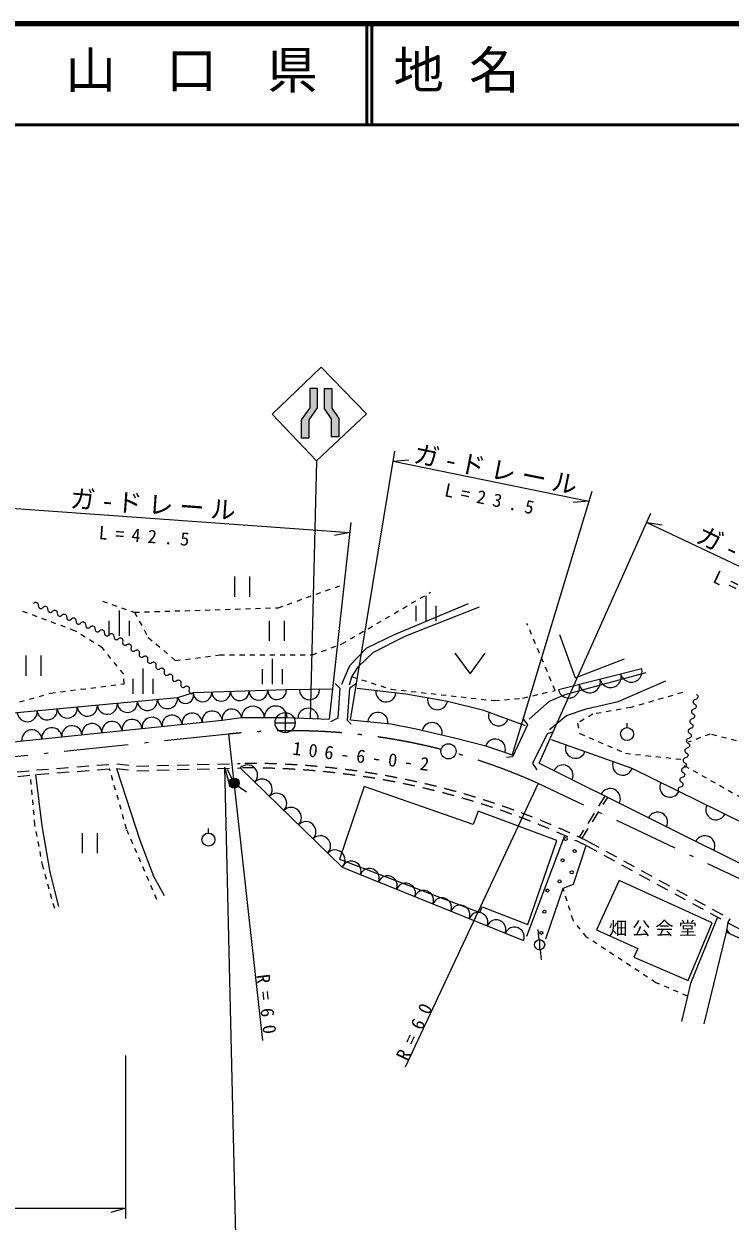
# Model space of a CAD drawing. Units: millimetres, scale not verified. Extents: x 40000 to 680000, y 20000 to 380000.
# Drawn here: x 333759 to 403744, y 261415 to 380000 of the extents above; entities that cross this region are included whole.
import ezdxf
from ezdxf.enums import TextEntityAlignment as Align

# ---------------------------------------------------------------- set-up
doc = ezdxf.new("R2010")
doc.units = ezdxf.units.MM
doc.header["$LTSCALE"] = 1000
for name, pattern in [('USER1', [1, 0.5, -0.5]), ('USER2', [2, 1.2, -0.8]), ('USER3', [10, 6.4, -1.6, 0.4, -1.6])]:
    doc.linetypes.add(name, pattern=pattern)
for name, color, linetype, lineweight in [('M-BGD', 7, 'Continuous', 25), ('M-BMK', 2, 'USER3', 13), ('M-BMK-HTXT', 7, 'Continuous', 13), ('M-STR-HTXT', 7, 'Continuous', 13), ('M-STR-STR3', 7, 'Continuous', 25), ('M-STR-STRC', 7, 'Continuous', 25), ('M-TTL', 2, 'Continuous', 140), ('M-TTL-LINE', 7, 'Continuous', 50)]:
    doc.layers.add(name, color=color, linetype=linetype, lineweight=lineweight)
doc.layers.add('M-BMK-SRVR', color=3, linetype='Continuous')
doc.layers.add('M-TTL-TXT', color=7, linetype='Continuous')
doc.styles.add('ＭＳ ゴシック', font='')
doc.styles.get('ＭＳ ゴシック').set_extended_font_data('MS Gothic')

# ---------------------------------------------------------------- blocks, each defined once
blk = doc.blocks.new('MARK14C10L10W1')
at = {"color": 3, "linetype": 'Continuous', "lineweight": 25}
for p, q in [((-0.05, 0), (0.05, 0)), ((0, 0.05), (0, -0.05))]:
    blk.add_line(p, q, dxfattribs=at)
blk.add_circle((0, 0), 0.05, dxfattribs=at)
blk = doc.blocks.new('MARK5C10L10W1')
at = {"color": 3, "linetype": 'Continuous', "lineweight": 25}
blk.add_circle((0, 0), 0.05, dxfattribs=at)
blk = doc.blocks.new('MARK1169C15L6W1')
at = {"color": 7, "linetype": 'Continuous', "lineweight": 25}
blk.add_circle((0, 0), 0.05, dxfattribs=at)
blk = doc.blocks.new('MARK1119C15L6W1')
at = {"color": 7, "linetype": 'Continuous', "lineweight": 25}
blk.add_line((0, 0.024), (0, 0.05), dxfattribs=at)
blk.add_circle((0, -0.014), 0.038, dxfattribs=at)
blk = doc.blocks.new('MARK1115C15L6W1')
at = {"color": 7, "linetype": 'Continuous', "lineweight": 25}
for p, q in [((-0.038, 0.05), (-0.038, -0.05)), ((0.038, -0.05), (0.038, 0.05))]:
    blk.add_line(p, q, dxfattribs=at)
blk = doc.blocks.new('MARK1125C15L6W1')
at = {"color": 7, "linetype": 'Continuous', "lineweight": 25}
for p, q in [((0, 0.05), (0, -0.05)), ((-0.04, 0.01), (-0.04, -0.05)), ((0.04, 0.01), (0.04, -0.05))]:
    blk.add_line(p, q, dxfattribs=at)
blk = doc.blocks.new('MARK1116C15L6W1')
at = {"color": 7, "linetype": 'Continuous', "lineweight": 25}
blk.add_lwpolyline([(-0.05, 0.04), (0, -0.028), (0.05, 0.04)], dxfattribs=at)
blk = doc.blocks.new('MARK28C15L6W1')
at = {"color": 7, "linetype": 'Continuous', "lineweight": 25}
blk.add_line((0, 0), (0.014, -0.05), dxfattribs=at)
blk = doc.blocks.new('MARK1192C15L6W1')
at = {"color": 7, "linetype": 'Continuous', "lineweight": 25}
for radius in [0.05, 0.044, 0.038, 0.032, 0.026, 0.02, 0.014, 0.008, 0.002]:
    blk.add_circle((0, 0), radius, dxfattribs=at)
blk = doc.blocks.new('MARK1215C15L6W1')
at = {"color": 7, "linetype": 'Continuous', "lineweight": 25}
blk.add_lwpolyline([(0, -0.05), (-0.006, -0.048), (-0.012, -0.044), (-0.016, -0.04), (-0.018, -0.036), (-0.02, -0.03), (-0.02, -0.022), (-0.018, -0.016), (-0.016, -0.012), (-0.012, -0.008), (-0.006, -0.004), (0.01, 0.006), (0.016, 0.012), (0.018, 0.016), (0.02, 0.022), (0.02, 0.028), (0.018, 0.036), (0.014, 0.042), (0.01, 0.046), (0.006, 0.048), (0, 0.05)], dxfattribs=at)
blk = doc.blocks.new('MARK1553C15L12W1')
at = {"color": 7, "linetype": 'Continuous', "lineweight": 25}
blk.add_arc((0, 0), 0.05, 270, 90, dxfattribs=at)
blk = doc.blocks.new('MARK28C15L14W1')
at = {"color": 7, "linetype": 'Continuous', "lineweight": 13}
blk.add_line((0, 0), (0.014, -0.05), dxfattribs=at)
blk = doc.blocks.new('MARK1221C15L12W1')
at = {"color": 7, "linetype": 'Continuous', "lineweight": 25}
blk.add_arc((0, 0), 0.05, 270, 90, dxfattribs=at)

msp = doc.modelspace()

# ---------------------------------------------------------------- hatches: boundary and pattern name
at = {"layer": 'M-STR-STRC'}
for points in [[(362100, 343931), (362838, 343931), (362838, 341970), (362006, 340786), (362006, 338971), (361242, 338971), (361242, 340786), (362100, 341970)], [(363522, 343891), (363522, 341930), (364204, 340915), (364204, 339100), (364969, 339100), (364969, 340915), (364260, 341930), (364260, 343891)]]:
    msp.add_hatch(color=256, dxfattribs=at).paths.add_polyline_path(points)

# ---------------------------------------------------------------- linework, layer by layer
at = {"layer": 'M-BGD', "linetype": 'USER2'}
for p, q in [((344932, 306479), (355192, 306746)), ((344944, 306029), (355190, 306296)), ((391348, 303517), (388790, 299439)), ((389044, 299280), (391618, 303383)), ((389667, 299021), (403744, 291356)), ((389471, 298615), (403528, 290961))]:
    msp.add_line(p, q, dxfattribs=at)
at = {"layer": 'M-BGD'}
for p, q in [((354375, 305239), (353946, 306143)), ((355003, 304507), (355831, 303946)), ((383607, 289631), (387363, 299592)), ((403528, 290961), (403744, 291356)), ((384817, 289288), (384713, 290283)), ((384869, 289291), (384869, 288291)), ((384917, 288294), (385014, 287298))]:
    msp.add_line(p, q, dxfattribs=at)
at = {"layer": 'M-BGD', "linetype": 'USER1'}
for points in [[(344715, 321724), (358941, 322167), (365066, 324344)], [(341531, 322812), (344715, 321724), (346085, 319226), (348785, 316929), (353138, 317493), (362326, 317493), (365268, 318581), (374053, 323699)], [(321772, 320754), (320972, 316527), (321004, 313581), (321676, 311883), (324110, 311980), (327385, 313367), (328465, 311851), (330450, 312044), (336406, 313709), (343679, 314637), (343647, 315598), (341533, 318192), (338811, 319889), (333560, 321842)], [(366268, 315336), (370144, 314106), (380387, 312968), (383217, 313214), (386416, 313983), (383617, 320596)], [(399024, 313766), (393934, 312294), (390157, 311622), (388620, 310725), (388845, 309701), (393390, 307748), (399303, 307118)], [(416227, 305689), (411101, 306838), (406307, 308517), (401755, 309644), (399599, 308858)], [(346939, 293284), (343936, 300244), (342254, 306208)], [(399205, 306538), (407168, 302065), (415674, 298559), (416986, 295798), (419645, 294575), (424964, 295832), (431557, 298041), (433076, 299077), (432938, 300320), (431765, 301632), (425240, 300216), (420441, 299767), (420268, 300527), (428002, 303910)], [(336807, 292376), (335631, 296556), (334855, 300661), (334405, 305589)], [(399530, 283681), (396400, 285027), (389527, 289536), (388182, 291209), (387190, 294400)]]:
    msp.add_lwpolyline(points, dxfattribs=at)
at = {"layer": 'M-BGD'}
for points in [[(365282, 314612), (366047, 316456), (367752, 318195), (370500, 319517), (377806, 322579)], [(366012, 314542), (366268, 315336), (366917, 316351), (368413, 317778), (371614, 319378), (378920, 322266)], [(386837, 319519), (388380, 315216), (393284, 317113)], [(383846, 311133), (385864, 312907), (387395, 313568), (395432, 315760)], [(364614, 314668), (365074, 314208), (364867, 311239), (364130, 310871)], [(366662, 314622), (366018, 314185), (365802, 311043), (366179, 310640)], [(385864, 310124), (387534, 311481), (389483, 312142), (392648, 312872), (397380, 314925)], [(383197, 311196), (383666, 310575), (382167, 307417), (381591, 307341)], [(386192, 309849), (385608, 309689), (384175, 306738), (384608, 306125)], [(342946, 306261), (345231, 299158), (346606, 295577), (347661, 293658)], [(334902, 305639), (335543, 300564), (336311, 295960), (337174, 292571)], [(385498, 289361), (387190, 294400), (388240, 294774), (389471, 298615)], [(402507, 291520), (399829, 284956), (398946, 281189)], [(403528, 290961), (403361, 290048), (401153, 280953)]]:
    msp.add_lwpolyline(points, dxfattribs=at)
at = {"layer": 'M-BGD', "linetype": 'USER2'}
for points in [[(293708, 301351), (295619, 301876), (297563, 302322), (299532, 302658), (301489, 302938), (319260, 304559), (321274, 304595), (327126, 305304), (335002, 306102), (342955, 306713), (344964, 306480)], [(293831, 300918), (295720, 301438), (297651, 301880), (299596, 302212), (301542, 302491), (319285, 304109), (321305, 304145), (327176, 304857), (335042, 305654), (342946, 306261), (344944, 306029)]]:
    msp.add_lwpolyline(points, dxfattribs=at)
at = {"layer": 'M-BGD'}
for points in [[(378765, 302024), (378276, 300692), (367474, 304449), (365019, 297269), (378933, 291974), (379173, 292540), (383697, 290787), (386581, 299097)], [(392744, 295146), (390496, 290251), (394604, 288423), (394196, 287564), (399576, 285251), (401961, 290972)]]:
    msp.add_lwpolyline(points, close=True, dxfattribs=at)
msp.add_circle((384869, 288791), 500, dxfattribs=at)
at = {"layer": 'M-BGD', "linetype": 'USER2'}
for centre, radius, start, end in [((355975, 229455), 76845, 64.15789, 90.58563), ((355977, 229462), 77288, 64.15725, 90.58197)]:
    msp.add_arc(centre, radius, start, end, dxfattribs=at)
at = {"layer": 'M-BGD'}
msp.add_arc((427359, 334525), 49656, 241.32082, 272.83978, dxfattribs=at)
at = {"layer": 'M-BMK'}
for p, q in [((354046, 309653), (298431, 303752)), ((407340, 294064), (384732, 304762))]:
    msp.add_line(p, q, dxfattribs=at)
for centre, start, end in [((360334, 249983), 75.7389, 96.01544), ((360129, 250039), 65.79214, 74.10395)]:
    msp.add_arc(centre, 60000, start, end, dxfattribs=at)
at = {"layer": 'M-STR-HTXT'}
for p, q in [((366112, 311074), (370509, 337690)), ((370346, 336702), (389745, 332714)), ((390036, 333675), (382138, 307613)), ((325396, 332562), (366063, 329628)), ((384837, 306762), (395903, 331543)), ((366173, 330623), (364009, 311124)), ((395495, 330630), (418361, 319773)), ((354046, 309653), (357406, 279315)), ((384732, 304762), (371532, 276669)), ((343860, 261678), (343860, 277799)), ((292248, 262678), (343860, 262678))]:
    msp.add_line(p, q, dxfattribs=at)
msp.add_lwpolyline([(353622, 306364), (354805, 257168), (382680, 257168)], dxfattribs=at)
at = {"layer": 'M-STR-STR3'}
for p, q in [((394985, 316122), (386733, 314027)), ((364361, 314103), (359764, 314022)), ((359834, 311310), (364009, 311124)), ((403701, 289891), (403409, 290313))]:
    msp.add_line(p, q, dxfattribs=at)
for points in [[(359764, 314022), (350539, 313755), (348976, 313259), (319198, 310477)], [(383480, 310479), (379333, 312004), (375734, 312888), (371617, 313620), (366799, 314169)], [(319670, 307524), (353401, 311046), (355320, 311286), (359834, 311310)], [(366112, 311074), (370137, 310678), (372638, 310159), (376419, 309275), (379530, 308482), (382138, 307613)], [(433584, 294053), (425949, 293966), (419645, 294575), (416315, 295291), (394042, 306244), (386032, 309100)], [(355190, 306296), (365308, 296461), (383262, 289197)], [(384837, 306762), (407151, 295640), (412996, 292790)], [(411632, 286840), (410836, 286591), (403361, 290048)]]:
    msp.add_lwpolyline(points, dxfattribs=at)
at = {"layer": 'M-STR-STRC'}
for p, q in [((362100, 343931), (362100, 341970)), ((363522, 343891), (363522, 341930)), ((362100, 341970), (361242, 340786)), ((362838, 341970), (362006, 340786)), ((364204, 340915), (363522, 341930)), ((364260, 341930), (364968, 340915)), ((361242, 340786), (361242, 338971)), ((362006, 340786), (362006, 338971)), ((364204, 340915), (364204, 339100)), ((364968, 340915), (364968, 339100)), ((362006, 338971), (361242, 338971)), ((364968, 339100), (364204, 339100))]:
    msp.add_line(p, q, dxfattribs=at)
for points in [[(362752, 336726), (367727, 341385), (363212, 346005), (358355, 341359), (362752, 336726), (362141, 311207)], [(362100, 343931), (362838, 343931), (362838, 341970)], [(363522, 343891), (364260, 343891), (364260, 341930)]]:
    msp.add_lwpolyline(points, dxfattribs=at)
at = {"layer": 'M-TTL'}
msp.add_line((680000, 380000), (40000, 380000), dxfattribs=at)
at = {"layer": 'M-TTL-LINE'}
for p, q in [((367750, 380000), (367750, 370000)), ((368250, 380000), (368250, 370000)), ((40000, 370000), (680000, 370000))]:
    msp.add_line(p, q, dxfattribs=at)

# ---------------------------------------------------------------- block references
at = {"layer": 'M-BGD'}
for name, p, xscale, yscale in [('MARK1115C15L6W1', (355388, 324265), 20000, 20000), ('MARK1125C15L6W1', (373596, 322096), 25000, 25000), ('MARK1125C15L6W1', (343185, 320633), 25000, 25000), ('MARK1115C15L6W1', (358834, 319884), 20000, 20000), ('MARK1115C15L6W1', (334719, 316440), 20000, 20000), ('MARK1125C15L6W1', (358366, 315842), 25000, 25000), ('MARK1116C15L6W1', (377974, 316454), 30000, 30000), ('MARK1125C15L6W1', (345538, 314888), 25000, 25000), ('MARK1119C15L6W1', (393534, 309894), 17000, 17000), ('MARK1192C15L6W1', (354589, 304788), 10000, 10000), ('MARK1119C15L6W1', (352048, 299436), 17000, 17000), ('MARK1115C15L6W1', (340304, 298854), 20000, 20000)]:
    msp.add_blockref(name, p, dxfattribs=dict(at, xscale=xscale, yscale=yscale))
for name, p, xscale, yscale, rotation in [('MARK1215C15L6W1', (335188, 322402), 10122, 10122, 247.50061), ('MARK1215C15L6W1', (336123, 322015), 10122, 10122, 247.50061), ('MARK1215C15L6W1', (337058, 321628), 10121, 10121, 247.50061), ('MARK1215C15L6W1', (337993, 321240), 10122, 10122, 247.50061), ('MARK1215C15L6W1', (338928, 320853), 10122, 10122, 247.50061), ('MARK1215C15L6W1', (339863, 320466), 10122, 10122, 247.50061), ('MARK1215C15L6W1', (340799, 320078), 10121, 10121, 247.50061), ('MARK1215C15L6W1', (341734, 319691), 10122, 10122, 247.50061), ('MARK1215C15L6W1', (342669, 319304), 10122, 10122, 247.50061), ('MARK1215C15L6W1', (343548, 318812), 10152, 10152, 234.11658), ('MARK1215C15L6W1', (344370, 318217), 10151, 10151, 234.11658), ('MARK1215C15L6W1', (345193, 317622), 10152, 10152, 234.11658), ('MARK1215C15L6W1', (346015, 317027), 10152, 10152, 234.11658), ('MARK1215C15L6W1', (346838, 316432), 10151, 10151, 234.11658), ('MARK1215C15L6W1', (347660, 315837), 10152, 10152, 234.11658), ('MARK1215C15L6W1', (348483, 315242), 10152, 10152, 234.11658), ('MARK1215C15L6W1', (349305, 314647), 10152, 10152, 234.11658), ('MARK1215C15L6W1', (350128, 314052), 10151, 10151, 234.11658), ('MARK1215C15L6W1', (400319, 313092), 9789, 9789, 170.35231), ('MARK1215C15L6W1', (400155, 312127), 9789, 9789, 170.35231), ('MARK1215C15L6W1', (399826, 310197), 9789, 9789, 170.35231), ('MARK1215C15L6W1', (399991, 311162), 9789, 9789, 170.35231), ('MARK1215C15L6W1', (399662, 309232), 9789, 9789, 170.35231), ('MARK1215C15L6W1', (399498, 308266), 9789, 9789, 170.35231), ('MARK1215C15L6W1', (399334, 307301), 9789, 9789, 170.35231), ('MARK28C15L6W1', (353622, 306364), 30000, 30000, 1.37798), ('MARK1215C15L6W1', (399170, 306336), 9789, 9789, 170.35231), ('MARK1215C15L6W1', (398842, 304406), 9789, 9789, 170.35231), ('MARK1215C15L6W1', (399006, 305371), 9789, 9789, 170.35231), ('MARK1169C15L6W1', (387446, 299261), 3000, 3000, 261.88064), ('MARK1169C15L6W1', (387446, 299261), 3000, 3000, 261.88064), ('MARK1169C15L6W1', (388346, 298061), 3000, 3000, 261.88064), ('MARK1169C15L6W1', (388346, 298061), 3000, 3000, 261.88064), ('MARK1169C15L6W1', (387146, 297161), 3000, 3000, 261.88064), ('MARK1169C15L6W1', (387146, 297161), 3000, 3000, 261.88064), ('MARK1169C15L6W1', (388047, 295961), 3000, 3000, 261.88064), ('MARK1169C15L6W1', (388047, 295961), 3000, 3000, 261.88064), ('MARK1169C15L6W1', (385647, 294161), 3000, 3000, 261.88064), ('MARK1169C15L6W1', (385647, 294161), 3000, 3000, 261.88064), ('MARK1169C15L6W1', (386847, 295061), 3000, 3000, 261.88064), ('MARK1169C15L6W1', (386847, 295061), 3000, 3000, 261.88064), ('MARK1169C15L6W1', (385347, 292061), 3000, 3000, 261.88064), ('MARK1169C15L6W1', (385347, 292061), 3000, 3000, 261.88064), ('MARK1169C15L6W1', (385048, 289961), 3000, 3000, 261.88064), ('MARK1169C15L6W1', (385048, 289961), 3000, 3000, 261.88064)]:
    msp.add_blockref(name, p, dxfattribs=dict(at, xscale=xscale, yscale=yscale, rotation=rotation))
at = {"layer": 'M-BMK-SRVR'}
for name, p, xscale, yscale in [('MARK14C10L10W1', (359644, 310784), 20000, 20000), ('MARK5C10L10W1', (375840, 307945), 15000, 15000)]:
    msp.add_blockref(name, p, dxfattribs=dict(at, xscale=xscale, yscale=yscale))
at = {"layer": 'M-STR-HTXT', "xscale": 30000, "yscale": 30000}
for p, rotation in [((370346, 336702), 78.38327), ((389745, 332714), 258.38327), ((395495, 330630), 64.60269), ((366063, 329628), 265.87339), ((343860, 262678), 270)]:
    msp.add_blockref('MARK28C15L14W1', p, dxfattribs=dict(at, rotation=rotation))
at = {"layer": 'M-STR-STR3'}
for name, p, xscale, yscale, rotation in [('MARK1553C15L12W1', (391891, 315336), 21286, 21286, 284.25003), ('MARK1553C15L12W1', (393954, 315860), 21286, 21286, 284.25003), ('MARK1553C15L12W1', (387764, 314289), 21286, 21286, 284.25003), ('MARK1553C15L12W1', (389827, 314812), 21286, 21286, 284.25003), ('MARK1553C15L12W1', (345998, 312981), 19939, 19939, 275.33861), ('MARK1553C15L12W1', (347983, 313166), 19938, 19938, 275.33861), ('MARK1553C15L12W1', (349758, 313507), 16395, 16395, 287.59242), ('MARK1553C15L12W1', (351461, 313781), 18457, 18457, 271.65685), ('MARK1553C15L12W1', (353306, 313835), 18457, 18457, 271.65685), ('MARK1553C15L12W1', (355151, 313888), 18457, 18457, 271.65685), ('MARK1553C15L12W1', (356996, 313942), 18457, 18457, 271.65685), ('MARK1553C15L12W1', (358841, 313995), 18457, 18457, 271.65685), ('MARK1221C15L12W1', (362063, 314062), 20000, 20000, 271.01408), ('MARK1221C15L12W1', (369640, 313845), 20000, 20000, 263.50065), ('MARK1221C15L12W1', (374750, 313063), 20000, 20000, 259.9194), ('MARK1553C15L12W1', (334087, 311868), 19939, 19939, 275.33861), ('MARK1553C15L12W1', (336072, 312053), 19938, 19938, 275.33861), ('MARK1553C15L12W1', (338058, 312239), 19938, 19938, 275.33861), ('MARK1553C15L12W1', (340043, 312424), 19939, 19939, 275.33861), ('MARK1553C15L12W1', (342028, 312610), 19938, 19938, 275.33861), ('MARK1553C15L12W1', (344013, 312795), 19938, 19938, 275.33861), ('MARK1553C15L12W1', (352408, 310943), 19949, 19949, 95.96156), ('MARK1553C15L12W1', (354360, 311166), 19346, 19346, 97.10004), ('MARK1553C15L12W1', (356449, 311292), 22566, 22566, 90.3097), ('MARK1553C15L12W1', (358705, 311304), 22567, 22567, 90.3097), ('MARK1221C15L12W1', (361922, 311217), 20000, 20000, 87.44969), ('MARK1221C15L12W1', (368839, 310806), 20000, 20000, 84.37537), ('MARK1553C15L12W1', (340504, 309700), 19949, 19949, 95.96156), ('MARK1553C15L12W1', (342488, 309907), 19949, 19949, 95.96156), ('MARK1553C15L12W1', (344472, 310114), 19950, 19950, 95.96156), ('MARK1553C15L12W1', (346456, 310321), 19949, 19949, 95.96156), ('MARK1553C15L12W1', (348440, 310528), 19949, 19949, 95.96156), ('MARK1553C15L12W1', (350424, 310736), 19950, 19950, 95.96156), ('MARK1221C15L12W1', (374217, 309790), 20000, 20000, 76.83677), ('MARK1221C15L12W1', (380796, 311466), 20000, 20000, 249.8142), ('MARK1553C15L12W1', (334551, 309078), 19949, 19949, 95.96156), ('MARK1553C15L12W1', (336535, 309285), 19949, 19949, 95.96156), ('MARK1553C15L12W1', (338519, 309492), 19950, 19950, 95.96156), ('MARK1221C15L12W1', (380478, 308166), 20000, 20000, 71.56295), ('MARK1221C15L12W1', (388420, 308249), 20000, 20000, 250.37453), ('MARK1553C15L12W1', (355912, 305594), 20158, 20158, 45.8133), ('MARK1221C15L12W1', (387182, 305594), 20000, 20000, 63.50684), ('MARK1221C15L12W1', (393101, 306580), 20000, 20000, 250.37453), ('MARK1553C15L12W1', (357358, 304189), 20158, 20158, 45.8133), ('MARK1221C15L12W1', (397785, 304403), 20000, 20000, 243.81291), ('MARK1553C15L12W1', (358803, 302784), 20157, 20157, 45.8133), ('MARK1221C15L12W1', (391871, 303257), 20000, 20000, 63.50684), ('MARK1553C15L12W1', (360249, 301379), 20158, 20158, 45.8133), ('MARK1221C15L12W1', (402334, 302166), 20000, 20000, 243.81291), ('MARK1553C15L12W1', (361694, 299974), 20158, 20158, 45.8133), ('MARK1221C15L12W1', (396559, 300920), 20000, 20000, 63.50684), ('MARK1553C15L12W1', (363140, 298569), 20158, 20158, 45.8133), ('MARK1221C15L12W1', (401248, 298583), 20000, 20000, 63.50684), ('MARK1553C15L12W1', (364585, 297164), 20158, 20158, 45.8133), ('MARK1553C15L12W1', (366205, 296098), 19368, 19368, 67.9735), ('MARK1553C15L12W1', (368001, 295372), 19368, 19368, 67.9735), ('MARK1553C15L12W1', (369796, 294645), 19368, 19368, 67.9735), ('MARK1553C15L12W1', (371592, 293919), 19369, 19369, 67.9735), ('MARK1553C15L12W1', (373387, 293192), 19368, 19368, 67.9735), ('MARK1553C15L12W1', (375183, 292466), 19368, 19368, 67.9735), ('MARK1553C15L12W1', (376978, 291740), 19368, 19368, 67.9735), ('MARK1553C15L12W1', (378774, 291013), 19368, 19368, 67.9735), ('MARK1553C15L12W1', (380569, 290287), 19368, 19368, 67.9735), ('MARK1553C15L12W1', (382365, 289561), 19369, 19369, 67.9735)]:
    msp.add_blockref(name, p, dxfattribs=dict(at, xscale=xscale, yscale=yscale, rotation=rotation))

# ---------------------------------------------------------------- texts
at = {"layer": 'M-BMK-HTXT', "insert": (391733, 289611), "char_height": 1320, "attachment_point": 7, "style": 'ＭＳ ゴシック'}
msp.add_mtext('\\T1.28;畑公会堂', dxfattribs=at)
at = {"layer": 'M-BMK-SRVR', "insert": (360318, 307596), "char_height": 1320, "attachment_point": 7, "rotation": 353.2, "style": 'ＭＳ ゴシック'}
msp.add_mtext('\\T1.77;106-6-0-2', dxfattribs=at)
at = {"layer": 'M-STR-HTXT', "attachment_point": 7, "style": 'ＭＳ ゴシック'}
for s, insert, char_height, rotation in [('\\T1.24;ガ-ドレール', (372258, 336492), 1833, 348.7), ('\\T1.8;L=23.5', (375361, 333207), 1320, 348.4), ('\\T1.24;ガ-ドレール', (338267, 332000), 1833, 355.8), ('\\T1.8;L=42.5', (341145, 328948), 1320, 355.7), ('\\T1.24;ガ-ドレール', (400184, 328644), 1833, 334.8), ('\\T1.8;L=23.5', (401918, 324719), 1320, 334.1), ('\\T1.87;R=60', (356774, 285780), 1320, 276.8), ('\\T1.87;R=60', (371796, 277192), 1320, 65)]:
    msp.add_mtext(s, dxfattribs=dict(at, insert=insert, char_height=char_height, rotation=rotation))
at = {"layer": 'M-TTL-TXT', "style": 'ＭＳ ゴシック'}
for s, p in [('山\u3000口\u3000県', (337875, 372500)), ('地 名', (370380, 372500))]:
    msp.add_text(s, height=3666, dxfattribs=at).set_placement(p, align=Align.BOTTOM_LEFT)

doc.saveas('drawing.dxf')
